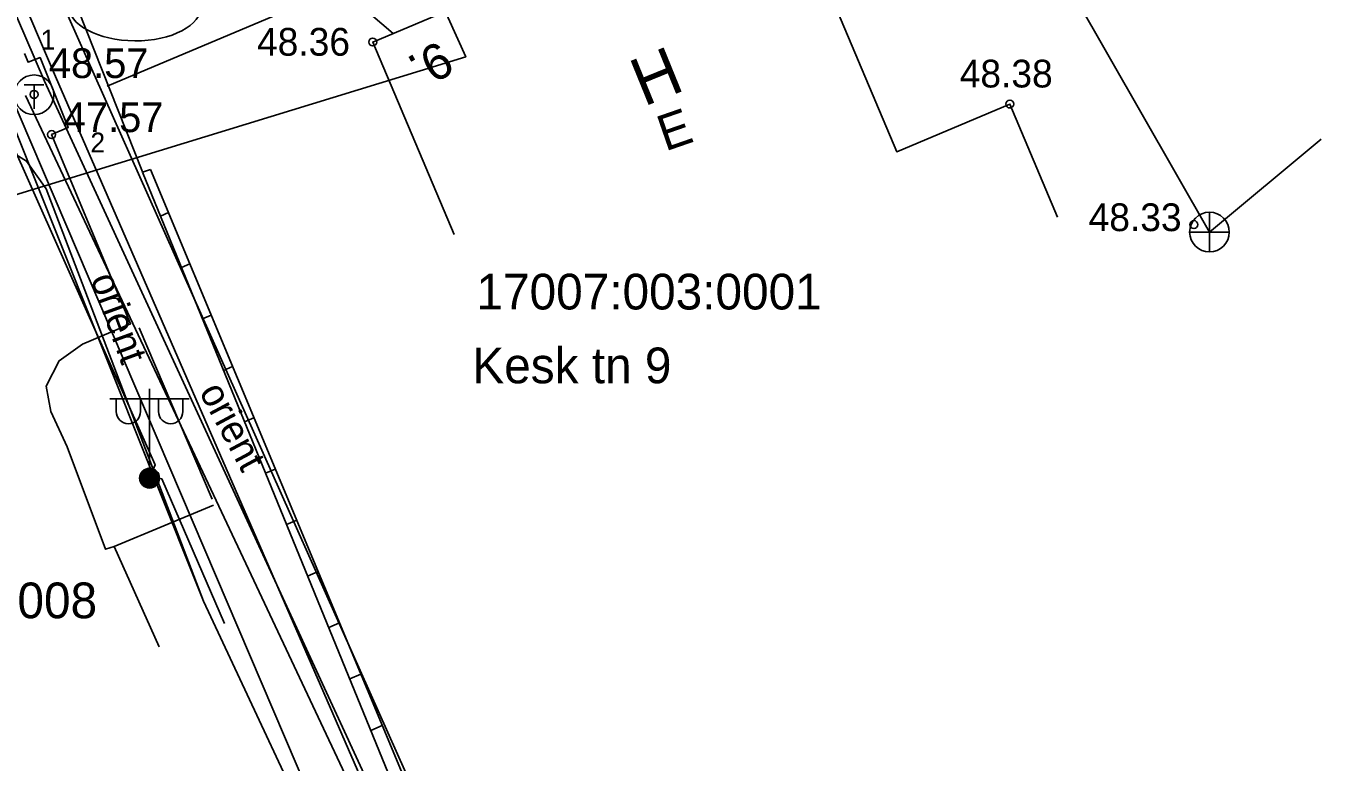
# Model space of a CAD drawing. Extents: x 641385 to 641893, y 6455477 to 6456239.
# Drawn here: x 641625.53 to 641658.17, y 6455958.32 to 6455976.88 of the extents above; entities that cross this region are included whole.
import ezdxf

# ---------------------------------------------------------------- set-up
doc = ezdxf.new("R2010")
doc.units = 0
for name, color, linetype in [('AED', 7, 'Continuous'), ('DTRASS', 7, 'Continuous'), ('HOONE', 7, 'Continuous'), ('KAEVU_NR', 7, 'Continuous'), ('KKAEV', 7, 'Continuous'), ('KORGUS', 7, 'Continuous'), ('KTRASS', 7, 'Continuous'), ('MOOTPIIR', 7, 'Continuous'), ('MPKAABEL', 7, 'Continuous'), ('PIIR', 7, 'Continuous'), ('POST', 7, 'Continuous'), ('TEE', 7, 'Continuous'), ('TKAEV', 7, 'Continuous'), ('TORU_NR', 7, 'Continuous'), ('TTRASS', 7, 'Continuous')]:
    doc.layers.add(name, color=color, linetype=linetype)

msp = doc.modelspace()

# ---------------------------------------------------------------- linework, layer by layer
at = {"layer": 'AED'}
for p, q in [((641628.47, 6455973.19), (641628.67, 6455973.26)), ((641628.922, 6455972.085), (641629.123, 6455972.173)), ((641629.452, 6455970.789), (641629.662, 6455970.88)), ((641629.982, 6455969.493), (641630.201, 6455969.588)), ((641630.513, 6455968.197), (641630.74, 6455968.296)), ((641631.043, 6455966.901), (641631.279, 6455967.003)), ((641631.573, 6455965.605), (641631.818, 6455965.711)), ((641632.103, 6455964.309), (641632.357, 6455964.419)), ((641632.633, 6455963.013), (641632.895, 6455963.127)), ((641633.164, 6455961.717), (641633.434, 6455961.834)), ((641633.694, 6455960.421), (641633.973, 6455960.542)), ((641634.224, 6455959.125), (641634.512, 6455959.25))]:
    msp.add_line(p, q, dxfattribs=at)
for points in [[(641628.47, 6455973.19), (641634.975, 6455957.289), (641640.393, 6455944.792)], [(641628.67, 6455973.26), (641635.249, 6455957.482), (641640.67, 6455944.91)]]:
    msp.add_lwpolyline(points, dxfattribs=at)
at = {"layer": 'DTRASS'}
msp.add_line((641624.92, 6455975.128), (641630.01, 6455962.38), dxfattribs=at)
at = {"layer": 'HOONE'}
msp.add_lwpolyline([(641651.534, 6455972.06), (641650.33, 6455974.909), (641647.481, 6455973.705), (641644.489, 6455980.787), (641634.275, 6455976.472), (641636.326, 6455971.618)], dxfattribs=at)
at = {"layer": 'KAEVU_NR'}
msp.add_ellipse((641628.281, 6455977.393), major_axis=(1.678, -0.009), ratio=0.531431, dxfattribs=at)
at = {"layer": 'KKAEV'}
for p, q in [((641655.361, 6455971.182), (641655.361, 6455972.182)), ((641654.861, 6455971.682), (641655.861, 6455971.682))]:
    msp.add_line(p, q, dxfattribs=at)
msp.add_circle((641655.361, 6455971.682), 0.5, dxfattribs=at)
at = {"layer": 'KORGUS'}
for centre in [(641634.275, 6455976.472), (641625.74, 6455975.15), (641650.33, 6455974.909), (641626.18, 6455974.14), (641654.967, 6455971.87)]:
    msp.add_circle(centre, 0.1, dxfattribs=at)
at = {"layer": 'KTRASS'}
for p, q in [((641649.125, 6455982.585), (641655.361, 6455971.682)), ((641655.361, 6455971.682), (641658.174, 6455974.023))]:
    msp.add_line(p, q, dxfattribs=at)
at = {"layer": 'MOOTPIIR'}
msp.add_lwpolyline([(641502.29, 6456186.375), (641505.592, 6456169.157), (641519.147, 6456171.939), (641526.793, 6456118.545), (641535.481, 6456068.629), (641550.6, 6456032.105), (641572.669, 6455986.189), (641583.964, 6455982.884), (641605.512, 6455991.581), (641619.588, 6455970.884), (641636.618, 6455976.101), (641618.024, 6456017.147), (641594.217, 6456006.538), (641575.102, 6456028.452), (641553.901, 6456077.151), (641542.78, 6456139.068), (641533.57, 6456192.984), (641502.29, 6456186.375)], dxfattribs=at)
at = {"layer": 'MPKAABEL'}
msp.add_line((641624.843, 6455985.152), (641634.79, 6455976.69), dxfattribs=at)
for points in [[(641621.46, 6455979.89), (641623.29, 6455974.87), (641625.55, 6455973.47), (641626.04, 6455972.77), (641630.01, 6455962.38), (641633.43, 6455955.07), (641633.07, 6455954.32), (641621.75, 6455949.38), (641608.8, 6455944.1), (641608.59, 6455943.5), (641611.183, 6455937.95)], [(641624.06, 6455976.42), (641625.87, 6455972.38), (641628.79, 6455965.82), (641628.65, 6455965.48), (641628.96, 6455965.46), (641630.54, 6455961.82)]]:
    msp.add_lwpolyline(points, dxfattribs=at)
at = {"layer": 'PIIR'}
for p, q in [((641624.77, 6455981.22), (641641.243, 6455944.31)), ((641641.476, 6455943.788), (641624.77, 6455981.22))]:
    msp.add_line(p, q, dxfattribs=at)
at = {"layer": 'POST'}
for p, q in [((641628.65, 6455967.48), (641627.65, 6455967.48)), ((641627.811, 6455967.159), (641627.811, 6455967.48)), ((641628.423, 6455967.159), (641628.423, 6455967.48)), ((641628.65, 6455965.73), (641628.65, 6455967.73)), ((641628.65, 6455967.48), (641629.65, 6455967.48)), ((641628.877, 6455967.159), (641628.877, 6455967.48)), ((641629.489, 6455967.159), (641629.489, 6455967.48)), ((641628.65, 6455965.48), (641628.65, 6455965.48))]:
    msp.add_line(p, q, dxfattribs=at)
for radius in [0.25, 0.225, 0.2, 0.175, 0.15, 0.125, 0.1, 0.075, 0.05, 0.025]:
    msp.add_circle((641628.65, 6455965.48), radius, dxfattribs=at)
for centre in [(641628.117, 6455967.159), (641629.183, 6455967.159)]:
    msp.add_arc(centre, 0.306, 180, 0, dxfattribs=at)
at = {"layer": 'TEE'}
for points in [[(641634.681, 6455987.557), (641635.768, 6455984.901), (641637.5, 6455980.77), (641636.9, 6455979.29), (641627.58, 6455975.36)], [(641624.347, 6455983.263), (641626.436, 6455978.335), (641628.47, 6455973.2)], [(641625.5, 6455976.18), (641625.59, 6455975.96), (641625.89, 6455976.08), (641626.6, 6455974.32), (641626.18, 6455974.14), (641628.17, 6455969.37), (641626.96, 6455968.86), (641626.37, 6455968.44), (641626.04, 6455967.8), (641626.16, 6455967.16), (641626.57, 6455966.27), (641627.54, 6455963.69), (641627.76, 6455963.76), (641628.89, 6455961.23)], [(641628.39, 6455969.27), (641630.23, 6455964.95)], [(641630.26, 6455964.8), (641627.76, 6455963.76)]]:
    msp.add_lwpolyline(points, dxfattribs=at)
at = {"layer": 'TKAEV'}
for p, q in [((641625.488, 6455975.391), (641625.988, 6455975.391)), ((641625.738, 6455974.791), (641625.738, 6455975.391))]:
    msp.add_line(p, q, dxfattribs=at)
msp.add_circle((641625.738, 6455975.141), 0.5, dxfattribs=at)
at = {"layer": 'TTRASS'}
for p, q in [((641614.852, 6456001.533), (641626, 6455975.481)), ((641614.852, 6456001.533), (641626, 6455975.481)), ((641614.029, 6456001.171), (641638.457, 6455943.961)), ((641614.029, 6456001.171), (641638.457, 6455943.961)), ((641634.257, 6455957.585), (641626, 6455975.481)), ((641625.523, 6455975.126), (641633.779, 6455957.585))]:
    msp.add_line(p, q, dxfattribs=at)
msp.add_lwpolyline([(641615.127, 6456001.654), (641626.276, 6455975.599), (641639.803, 6455944.538)], dxfattribs=at)
msp.add_lwpolyline([(641615.127, 6456001.654), (641626.276, 6455975.599), (641639.803, 6455944.538)], dxfattribs=at)

# ---------------------------------------------------------------- texts
at = {"layer": 'DTRASS'}
msp.add_text('orient', height=0.7, rotation=289.9702, dxfattribs=at).set_placement((641627.153, 6455970.507))
at = {"layer": 'HOONE'}
for s, height, rotation, p in [('9.', 0.9, 208.9944, (641635.957, 6455976.529)), ('H', 1.2, 22.129, (641641.105, 6455974.836)), ('E', 0.9, 19.1147, (641641.646, 6455973.71))]:
    msp.add_text(s, height=height, rotation=rotation, dxfattribs=at).set_placement(p)
at = {"layer": 'KORGUS'}
for s, height, p in [(' 48.36', 0.7, (641631.098, 6455976.127)), ('48.57', 0.75, (641626.112, 6455975.564)), (' 48.38', 0.7, (641648.807, 6455975.326)), ('47.57', 0.75, (641626.489, 6455974.201)), (' 48.33', 0.7, (641652.055, 6455971.706))]:
    msp.add_text(s, height=height, dxfattribs=at).set_placement(p)
at = {"layer": 'PIIR'}
for s, p in [('17007:003:0001', (641636.888, 6455969.731)), ('Kesk tn 9', (641636.784, 6455967.872)), ('17007:003:0008', (641618.627, 6455961.95))]:
    msp.add_text(s, height=0.9, dxfattribs=at).set_placement(p)
at = {"layer": 'TORU_NR'}
for s, p in [('1', (641625.903, 6455976.28)), ('2', (641627.158, 6455973.689))]:
    msp.add_text(s, height=0.5, dxfattribs=at).set_placement(p)
at = {"layer": 'TTRASS'}
msp.add_text('orient', height=0.7, rotation=298.1295, dxfattribs=at).set_placement((641629.886, 6455967.659))

doc.saveas('drawing.dxf')
